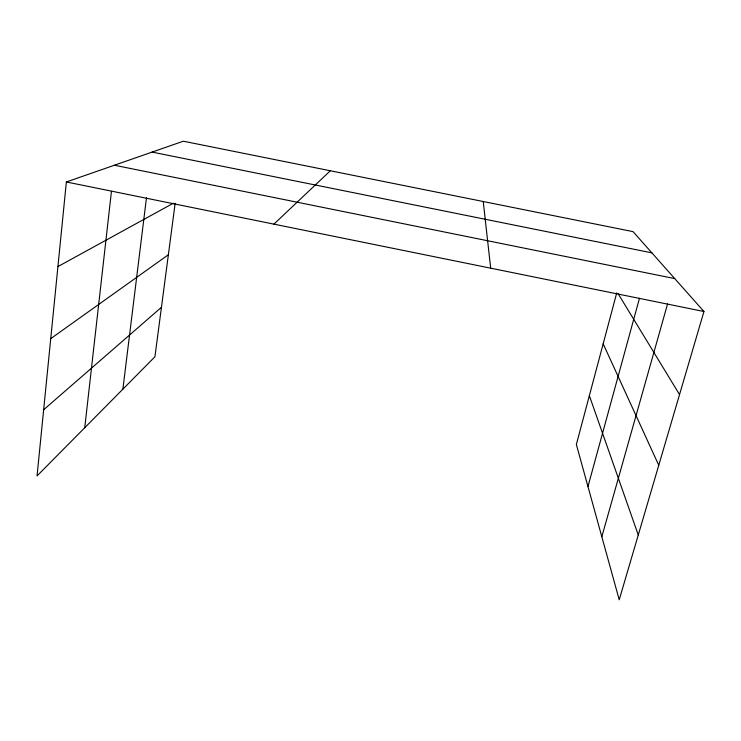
<?xml version="1.0" encoding="UTF-8"?>
<svg xmlns="http://www.w3.org/2000/svg" width="741" height="741" viewBox="0 0 741 741"><rect width="100%" height="100%" fill="white"/><g stroke="black" fill="none" stroke-linecap="round" stroke-linejoin="round"><path stroke-width="1.11" d="M616.716 292.964L576.35 444.498L619.226 599.793L703.95 311.507L633.046 231.637L183.333 141.207L66.366 181.971L37.05 475.926L154.925 356.773L175.154 203.293M84.743 427.724L111.446 191.373M122.876 389.173L146.477 197.754M587.965 486.568L639.474 298.271M601.822 536.771L667.576 303.94M273.929 224.143L330.329 170.763M43.645 409.754L161.445 307.302M50.74 338.646L168.374 254.756M57.928 266.584L173.338 203.229M152.109 152.09L651.895 252.866M114.392 165.234L674.736 278.597M66.366 181.971L703.95 311.507M618.198 293.816L679.534 394.582M603.174 343.805L658.758 465.274M589.354 395.675L638.27 534.983M483.225 201.515L490.69 268.177"/></g></svg>
